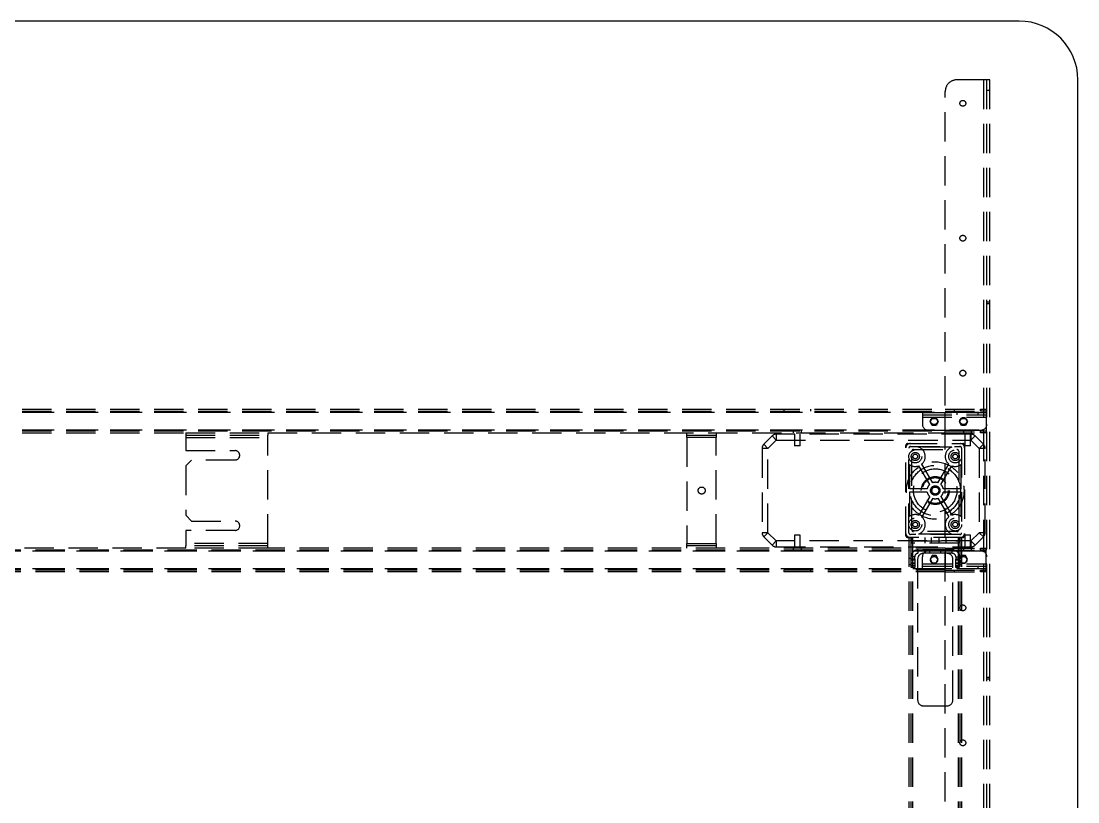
# Model space of a CAD drawing. Header units: millimetres. Extents: x -429 to 16771, y -1239 to 5751.
# Drawn here: x 6375 to 7275, y 1018 to 1683 of the extents above; entities that cross this region are included whole.
import ezdxf

# ---------------------------------------------------------------- set-up
doc = ezdxf.new("R2010")
doc.units = ezdxf.units.MM
doc.header["$LTSCALE"] = 100
doc.linetypes.add('HIDDEN', pattern=[0.375, 0.25, -0.125])

msp = doc.modelspace()

# ---------------------------------------------------------------- linework, layer by layer
at = {"color": 7, "linetype": 'Continuous', "lineweight": -3}
for p, q in [((7225, 1683.4), (5525, 1683.4)), ((7275, 933.4), (7275, 1633.4))]:
    msp.add_line(p, q, dxfattribs=at)
at = {"color": 7, "linetype": 'HIDDEN', "lineweight": -3}
for p, q in [((7195, 1633.4), (7172, 1633.4)), ((7195, 933.4), (7195, 1633.4)), ((7200, 1633.4), (7195, 1633.4)), ((7195, 933.4), (7195, 1633.4)), ((7197.5, 933.4), (7197.5, 1633.4)), ((7200, 933.4), (7200, 1633.4)), ((7162, 943.4), (7162, 1623.4)), ((7197.5, 1624.55), (7200, 1624.55)), ((7200, 1443.98), (7197.5, 1443.98)), ((7197.5, 1442.83), (7200, 1442.83)), ((5588, 1352.65), (7162, 1352.65)), ((5588, 1351.15), (7162, 1351.15)), ((7024.5, 1352.65), (7024.5, 1351.15)), ((7047.5, 1351.15), (7047.5, 1352.65)), ((7162, 1352.65), (7192, 1352.65)), ((7162, 1351.15), (7192, 1351.15)), ((7169.5, 1352.65), (7169.5, 1351.15)), ((7192, 1351.15), (7192, 1352.65)), ((7192, 1352.65), (7197, 1352.65)), ((7197, 1351.15), (7192, 1351.15)), ((7192.5, 1351.15), (7192.5, 1352.65)), ((7197, 1352.65), (7197, 1351.15)), ((7197, 1351.15), (7197, 1350.15)), ((5553, 1350.15), (7197, 1350.15)), ((5553, 1350.15), (7197, 1350.15)), ((5588, 1350.15), (7162, 1350.15)), ((5588, 1350.15), (7162, 1350.15)), ((7142.5, 1349.9), (7142.5, 1345.9)), ((7142.5, 1349.9), (7197.5, 1349.9)), ((7142.5, 1347.9), (7197.5, 1347.9)), ((7142.5, 1345.9), (7197.5, 1345.9)), ((7142.5, 1345.9), (7142.5, 1339.9)), ((7142.5, 1345.9), (7197.5, 1345.9)), ((7142.5, 1345.9), (7197.5, 1345.9)), ((7142.5, 1345.9), (7197.5, 1345.9)), ((7149.03, 1341.9), (7150.77, 1344.9)), ((7150.77, 1338.9), (7149.03, 1341.9)), ((7150.77, 1344.9), (7154.23, 1344.9)), ((7154.23, 1344.9), (7155.96, 1341.9)), ((7155.96, 1341.9), (7154.23, 1338.9)), ((7162, 1335.15), (7162, 1350.15)), ((7172, 1349.9), (7172, 1347.9)), ((7174.03, 1341.9), (7175.77, 1344.9)), ((7175.77, 1338.9), (7174.03, 1341.9)), ((7175.77, 1344.9), (7179.23, 1344.9)), ((7179.23, 1344.9), (7180.96, 1341.9)), ((7180.96, 1341.9), (7179.23, 1338.9)), ((7190, 1347.9), (7190, 1349.9)), ((7197, 1350.15), (7197, 1335.15)), ((5553, 1335.15), (7197, 1335.15)), ((5553, 1335.15), (7197, 1335.15)), ((5588, 1335.15), (7162, 1335.15)), ((5588, 1335.15), (7162, 1335.15)), ((5588, 1334.15), (7162, 1334.15)), ((5588, 1332.65), (6515, 1332.65)), ((6515, 1332.65), (6515, 1330.65)), ((6515, 1332.65), (6585, 1332.65)), ((6585, 1332.65), (6585, 1330.65)), ((6585, 1332.65), (7162, 1332.65)), ((6942, 1328.65), (6942, 1332.65)), ((6967, 1332.65), (6967, 1328.65)), ((7032.5, 1334.15), (7032.5, 1332.65)), ((7039.5, 1332.65), (7039.5, 1334.15)), ((7147.5, 1334.9), (7192.5, 1334.9)), ((7154.23, 1338.9), (7150.77, 1338.9)), ((7162, 1334.15), (7192, 1334.15)), ((7162, 1332.65), (7192, 1332.65)), ((7179.23, 1338.9), (7175.77, 1338.9)), ((7177.5, 1334.15), (7177.5, 1332.65)), ((7184.5, 1332.65), (7184.5, 1334.15)), ((7192, 1332.65), (7192, 1334.15)), ((7192, 1334.15), (7197, 1334.15)), ((7197, 1332.65), (7192, 1332.65)), ((7197, 1335.15), (7197, 1334.15)), ((7197, 1334.15), (7197, 1332.65)), ((6515, 1330.65), (6585, 1330.65)), ((6515, 1330.65), (6515, 1328.65)), ((6515, 1328.65), (6585, 1328.65)), ((6515, 1328.65), (6585, 1328.65)), ((6515, 1328.65), (6515, 1317.4)), ((6585, 1328.65), (6585, 1330.65)), ((6585, 1238.15), (6585, 1328.65)), ((6942, 1330.65), (6967, 1330.65)), ((6967, 1328.65), (6942, 1328.65)), ((6942, 1328.65), (6942, 1238.15)), ((6967, 1328.65), (6942, 1328.65)), ((6967, 1238.15), (6967, 1328.65)), ((7014.53, 1329.94), (7007.46, 1322.87)), ((7011, 1319.33), (7018.07, 1326.4)), ((7014.53, 1329.94), (7018.07, 1326.4)), ((7183.93, 1331.4), (7018.07, 1331.4)), ((7018.07, 1331.4), (7018.07, 1326.4)), ((7018.07, 1326.4), (7183.93, 1326.4)), ((7033.6, 1331.4), (7033.6, 1321.4)), ((7038.4, 1321.4), (7038.4, 1331.4)), ((7130, 1323.4), (7177, 1323.4)), ((7178.6, 1331.4), (7178.6, 1321.4)), ((7183.4, 1321.4), (7183.4, 1331.4)), ((7183.93, 1331.4), (7183.93, 1326.4)), ((7187.46, 1329.94), (7183.93, 1326.4)), ((7183.93, 1326.4), (7191, 1319.33)), ((7194.53, 1322.87), (7187.46, 1329.94)), ((6515, 1317.4), (6557, 1317.4)), ((7006, 1319.33), (7006, 1247.47)), ((7011, 1319.33), (7006, 1319.33)), ((7007.46, 1322.87), (7011, 1319.33)), ((7011, 1247.47), (7011, 1319.33)), ((7038.4, 1321.4), (7033.6, 1321.4)), ((7128.5, 1244.9), (7128.5, 1321.9)), ((7131, 1247.4), (7131, 1319.4)), ((7132.5, 1320.9), (7174.5, 1320.9)), ((7133.5, 1249.9), (7133.5, 1316.9)), ((7135, 1318.4), (7172, 1318.4)), ((7167.63, 1320.4), (7139.37, 1320.4)), ((7173.5, 1316.9), (7173.5, 1249.9)), ((7176, 1319.4), (7176, 1247.4)), ((7178.5, 1321.9), (7178.5, 1244.9)), ((7183.4, 1321.4), (7178.6, 1321.4)), ((7194.53, 1322.87), (7191, 1319.33)), ((7196, 1319.33), (7191, 1319.33)), ((7191, 1319.33), (7191, 1247.47)), ((7196, 1247.47), (7196, 1319.33)), ((6520, 1309.4), (6515, 1304.4)), ((6557, 1309.4), (6520, 1309.4)), ((7131.5, 1305.53), (7131.5, 1284.9)), ((7151.34, 1290.06), (7142.02, 1305.94)), ((7155.66, 1290.06), (7164.97, 1305.94)), ((7175.5, 1284.9), (7175.5, 1305.53)), ((6515, 1304.4), (6515, 1262.4)), ((7148.75, 1288.54), (7139.44, 1304.43)), ((7158.25, 1288.54), (7167.56, 1304.43)), ((7146.66, 1284.9), (7131.5, 1284.9)), ((7146.66, 1281.9), (7131.5, 1281.9)), ((7131.5, 1281.9), (7131.5, 1261.28)), ((7153.5, 1286.4), (7153.5, 1286.94)), ((7175.5, 1284.9), (7160.34, 1284.9)), ((7175.5, 1281.9), (7160.34, 1281.9)), ((7175.5, 1261.28), (7175.5, 1281.9)), ((7148.75, 1278.26), (7139.44, 1262.38)), ((7151.34, 1276.75), (7142.02, 1260.86)), ((7155.66, 1276.75), (7164.97, 1260.86)), ((7158.25, 1278.26), (7167.56, 1262.38)), ((6515, 1262.4), (6520, 1257.4)), ((6520, 1257.4), (6557, 1257.4)), ((6557, 1249.4), (6515, 1249.4)), ((6515, 1249.4), (6515, 1238.15)), ((7011, 1247.47), (7006, 1247.47)), ((7011, 1247.47), (7007.46, 1243.94)), ((7007.46, 1243.94), (7014.53, 1236.87)), ((7018.07, 1240.4), (7011, 1247.47)), ((7038.4, 1245.4), (7033.6, 1245.4)), ((7033.6, 1245.4), (7033.6, 1235.4)), ((7038.4, 1235.4), (7038.4, 1245.4)), ((7177, 1243.4), (7130, 1243.4)), ((7131, 1243.4), (7131, 883.4)), ((7131, 1243.4), (7131, 883.4)), ((7131, 1243.4), (7131, 883.4)), ((7174.5, 1245.9), (7132.5, 1245.9)), ((7132.6, 1243.4), (7132.6, 455.4)), ((7133.5, 1240.4), (7133.5, 1243.4)), ((7134, 1243.4), (7134, 455.4)), ((7134, 1243.4), (7134, 455.4)), ((7134, 1243.4), (7134, 455.4)), ((7134, 1243.4), (7134, 883.4)), ((7172, 1248.4), (7135, 1248.4)), ((7139.37, 1246.4), (7167.63, 1246.4)), ((7144.5, 1243.4), (7144.5, 1238.4)), ((7150.1, 1243.4), (7150.1, 1238.4)), ((7156.9, 1238.4), (7156.9, 1243.4)), ((7162.5, 1243.4), (7162.5, 1238.4)), ((7173, 1243.4), (7173, 455.4)), ((7173, 1243.4), (7173, 455.4)), ((7173, 1243.4), (7173, 455.4)), ((7173, 1243.4), (7173, 866.09)), ((7173.5, 1240.4), (7173.5, 1243.4)), ((7174.4, 1243.4), (7174.4, 455.4)), ((7176, 1243.4), (7176, 883.4)), ((7183.4, 1245.4), (7178.6, 1245.4)), ((7178.6, 1245.4), (7178.6, 1235.4)), ((7183.4, 1235.4), (7183.4, 1245.4)), ((7191, 1247.47), (7183.93, 1240.4)), ((7187.46, 1236.87), (7194.53, 1243.94)), ((7196, 1247.47), (7191, 1247.47)), ((7191, 1247.47), (7194.53, 1243.94)), ((6515, 1234.15), (5588, 1234.15)), ((6515, 1238.15), (6515, 1236.15)), ((6585, 1238.15), (6515, 1238.15)), ((6585, 1238.15), (6515, 1238.15)), ((6515, 1234.15), (6515, 1236.15)), ((6585, 1236.15), (6515, 1236.15)), ((6585, 1234.15), (6515, 1234.15)), ((6585, 1236.15), (6585, 1238.15)), ((6585, 1234.15), (6585, 1236.15)), ((7162, 1234.15), (6585, 1234.15)), ((6942, 1238.15), (6967, 1238.15)), ((6942, 1234.15), (6942, 1238.15)), ((6942, 1238.15), (6967, 1238.15)), ((6967, 1236.15), (6942, 1236.15)), ((6967, 1238.15), (6967, 1234.15)), ((7018.07, 1240.4), (7014.53, 1236.87)), ((7183.93, 1240.4), (7018.07, 1240.4)), ((7018.07, 1240.4), (7018.07, 1235.4)), ((7018.07, 1235.4), (7183.93, 1235.4)), ((7032.5, 1234.15), (7032.5, 1232.65)), ((7039.5, 1232.65), (7039.5, 1234.15)), ((7133.5, 1240.4), (7173.5, 1240.4)), ((7133.5, 1238.4), (7133.5, 1240.4)), ((7173.5, 1238.4), (7133.5, 1238.4)), ((7162, 1234.15), (7192, 1234.15)), ((7173.5, 1240.4), (7173.5, 1238.4)), ((7177.5, 1234.15), (7177.5, 1232.65)), ((7183.93, 1240.4), (7187.46, 1236.87)), ((7183.93, 1240.4), (7183.93, 1235.4)), ((7184.5, 1232.65), (7184.5, 1234.15)), ((7192, 1232.65), (7192, 1234.15)), ((7192, 1234.15), (7197, 1234.15)), ((7197, 1234.15), (7197, 1232.65)), ((7197, 1231.65), (5553, 1231.65)), ((7197, 1231.65), (5553, 1231.65)), ((7162, 1232.65), (5588, 1232.65)), ((7162, 1231.65), (5588, 1231.65)), ((7162, 1231.65), (5588, 1231.65)), ((7132.6, 1225.4), (7131, 1225.4)), ((7136, 1226.9), (7133, 1226.9)), ((7133, 1224.97), (7133, 1226.9)), ((7136, 1226.9), (7133, 1226.9)), ((7133, 1224.97), (7136, 1224.97)), ((7133, 1221.44), (7133, 1224.97)), ((7136, 1224.97), (7133, 1224.97)), ((7136, 1224.97), (7136, 1226.9)), ((7136, 1224.97), (7136, 1221.44)), ((7138.5, 1224.9), (7138.5, 1104.9)), ((7139, 1229.9), (7139, 1232.9)), ((7168, 1232.9), (7139, 1232.9)), ((7139, 1229.9), (7139, 1232.9)), ((7168, 1229.9), (7139, 1229.9)), ((7142.5, 1220.9), (7142.5, 1226.9)), ((7147.5, 1231.9), (7192.5, 1231.9)), ((7148.75, 1229.9), (7148.75, 1232.9)), ((7150.77, 1227.9), (7149.03, 1224.9)), ((7149.03, 1224.9), (7150.77, 1221.9)), ((7154.23, 1227.9), (7150.77, 1227.9)), ((7155.96, 1224.9), (7154.23, 1227.9)), ((7154.23, 1221.9), (7155.96, 1224.9)), ((7158.25, 1229.9), (7158.25, 1232.9)), ((7162, 1232.65), (7192, 1232.65)), ((7162, 1231.65), (7162, 1216.65)), ((7168, 1229.9), (7168, 1232.9)), ((7168, 1229.9), (7168, 1232.9)), ((7168.5, 1104.9), (7168.5, 1224.9)), ((7171, 1226.9), (7174, 1226.9)), ((7171, 1226.9), (7171, 1224.97)), ((7171, 1226.9), (7174, 1226.9)), ((7171, 1224.97), (7174, 1224.97)), ((7171, 1221.44), (7171, 1224.97)), ((7174, 1224.97), (7171, 1224.97)), ((7174, 1226.9), (7174, 1224.97)), ((7174, 1224.97), (7174, 1221.44)), ((7175.77, 1227.9), (7174.03, 1224.9)), ((7174.03, 1224.9), (7175.77, 1221.9)), ((7176, 1225.4), (7174.4, 1225.4)), ((7179.23, 1227.9), (7175.77, 1227.9)), ((7180.96, 1224.9), (7179.23, 1227.9)), ((7179.23, 1221.9), (7180.96, 1224.9)), ((7197, 1232.65), (7192, 1232.65)), ((7197, 1231.65), (7197, 1232.65)), ((7197, 1216.65), (7197, 1231.65)), ((7197, 1216.65), (5553, 1216.65)), ((7197, 1216.65), (5553, 1216.65)), ((7162, 1216.65), (5588, 1216.65)), ((7162, 1216.65), (5588, 1216.65)), ((7162, 1215.65), (5588, 1215.65)), ((7024.5, 1215.65), (7024.5, 1214.15)), ((7047.5, 1214.15), (7047.5, 1215.65)), ((7131, 1220.4), (7132.6, 1220.4)), ((7136, 1224.15), (7133, 1224.15)), ((7133, 1221.65), (7136, 1221.65)), ((7136, 1221.44), (7133, 1221.44)), ((7133, 1219.37), (7133, 1221.44)), ((7133, 1221.44), (7136, 1221.44)), ((7133, 1219.37), (7136, 1219.37)), ((7133, 1217.9), (7133, 1219.37)), ((7136, 1219.37), (7133, 1219.37)), ((7136, 1217.9), (7133, 1217.9)), ((7136, 1221.44), (7136, 1219.37)), ((7136, 1219.37), (7136, 1217.9)), ((7142.5, 1220.9), (7197.5, 1220.9)), ((7142.5, 1216.9), (7142.5, 1220.9)), ((7142.5, 1220.9), (7197.5, 1220.9)), ((7142.5, 1220.9), (7197.5, 1220.9)), ((7142.5, 1220.9), (7197.5, 1220.9)), ((7142.5, 1218.9), (7197.5, 1218.9)), ((7142.5, 1216.9), (7197.5, 1216.9)), ((7150.77, 1221.9), (7154.23, 1221.9)), ((7162, 1215.65), (7192, 1215.65)), ((7169.5, 1215.65), (7169.5, 1214.15)), ((7174, 1224.15), (7171, 1224.15)), ((7171, 1221.65), (7174, 1221.65)), ((7174, 1221.44), (7171, 1221.44)), ((7171, 1219.37), (7171, 1221.44)), ((7171, 1221.44), (7174, 1221.44)), ((7171, 1219.37), (7174, 1219.37)), ((7171, 1217.9), (7171, 1219.37)), ((7174, 1219.37), (7171, 1219.37)), ((7174, 1217.9), (7171, 1217.9)), ((7172, 1218.9), (7172, 1216.9)), ((7174, 1221.44), (7174, 1219.37)), ((7174, 1219.37), (7174, 1217.9)), ((7174.4, 1220.4), (7176, 1220.4)), ((7175.77, 1221.9), (7179.23, 1221.9)), ((7190, 1216.9), (7190, 1218.9)), ((7192, 1214.15), (7192, 1215.65)), ((7192, 1215.65), (7197, 1215.65)), ((7192.5, 1214.15), (7192.5, 1215.65)), ((7197, 1215.65), (7197, 1216.65)), ((7197, 1215.65), (7197, 1214.15)), ((7162, 1214.15), (5588, 1214.15)), ((7162, 1214.15), (7192, 1214.15)), ((7197, 1214.15), (7192, 1214.15)), ((7200, 1123.98), (7197.5, 1123.98)), ((7197.5, 1122.83), (7200, 1122.83)), ((7143.5, 1099.9), (7163.5, 1099.9))]:
    msp.add_line(p, q, dxfattribs=at)
at = {"color": 7, "linetype": 'HIDDEN', "lineweight": -3, "flags": 128}
msp.add_lwpolyline([(7153.5, 1286.94), (7154.85, 1286.67), (7156, 1285.91), (7156.77, 1284.76), (7157.04, 1283.4), (7156.77, 1282.05), (7156, 1280.9), (7154.85, 1280.13), (7153.5, 1279.86), (7152.14, 1280.13), (7150.99, 1280.9), (7150.23, 1282.05), (7149.96, 1283.4), (7150.23, 1284.76), (7150.99, 1285.91), (7152.14, 1286.67), (7153.5, 1286.94), (7153.5, 1286.94)], dxfattribs=at)
msp.add_lwpolyline([(7153.5, 1286.94), (7154.85, 1286.67), (7156, 1285.91), (7156.77, 1284.76), (7157.04, 1283.4), (7156.77, 1282.05), (7156, 1280.9), (7154.85, 1280.13), (7153.5, 1279.86), (7152.14, 1280.13), (7150.99, 1280.9), (7150.23, 1282.05), (7149.96, 1283.4), (7150.23, 1284.76), (7150.99, 1285.91), (7152.14, 1286.67), (7153.5, 1286.94), (7153.5, 1286.94)], dxfattribs=at)
at = {"color": 7, "linetype": 'HIDDEN', "lineweight": -3}
for centre, radius in [((7177, 1613.4), 2.5), ((7177, 1498.4), 2.5), ((7177, 1383.4), 2.5), ((7152.5, 1342.65), 3), ((7177.5, 1342.65), 3), ((7136.5, 1312.4), 5.5), ((7136.5, 1312.4), 3.5), ((7136.5, 1312.4), 2), ((7170.5, 1312.4), 5.5), ((7170.5, 1312.4), 3.5), ((7170.5, 1312.4), 2), ((7153.5, 1283.4), 24.5), ((7153.5, 1283.4), 21.5), ((7153.5, 1283.4), 18.5), ((7153.5, 1283.4), 11.9), ((7153.5, 1283.4), 11), ((7153.5, 1283.4), 4), ((6954.5, 1283.4), 3), ((7153.5, 1283.4), 3), ((7136.5, 1254.4), 5.5), ((7136.5, 1254.4), 3.5), ((7136.5, 1254.4), 2), ((7170.5, 1254.4), 5.5), ((7170.5, 1254.4), 3.5), ((7170.5, 1254.4), 2), ((7152.5, 1224.15), 3), ((7177.5, 1224.15), 3), ((7177, 1183.4), 2.5), ((7177, 1068.4), 2.5)]:
    msp.add_circle(centre, radius, dxfattribs=at)
at = {"color": 7, "linetype": 'Continuous', "lineweight": -3}
msp.add_arc((7225, 1633.4), 50, 0, 90, dxfattribs=at)
at = {"color": 7, "linetype": 'HIDDEN', "lineweight": -3}
for centre, radius, start, end in [((7172, 1623.4), 10, 90, 180), ((7147.5, 1339.9), 5, 180, 270), ((7192.5, 1339.9), 5, 270, 0), ((7018.07, 1326.4), 5, 90, 135), ((7132, 1319.9), 3.5, 90, 180), ((7130, 1321.9), 1.5, 90, 180), ((7175, 1319.9), 3.5, 0, 90), ((7177, 1321.9), 1.5, 0, 90), ((7183.93, 1326.4), 5, 45, 90), ((6557, 1313.4), 4, 270, 90), ((7011, 1319.33), 5, 135, 180), ((7132.5, 1319.4), 1.5, 90, 180), ((7135, 1316.9), 1.5, 90, 180), ((7136.5, 1312.4), 8.5, 310.54337, 70.25008), ((7170.5, 1312.4), 8.5, 109.74992, 229.45663), ((7172, 1316.9), 1.5, 0, 90), ((7174.5, 1319.4), 1.5, 0, 90), ((7191, 1319.33), 5, 0, 45), ((7136.5, 1312.4), 8.5, 233.96812, 290.21488), ((7170.5, 1312.4), 8.5, 249.78512, 306.03188), ((7153.5, 1283.4), 7, 132.75275, 167.62637), ((7153.5, 1283.4), 7, 71.9945, 108.0055), ((7153.5, 1283.4), 7, 12.37363, 47.24725), ((7153.5, 1283.4), 7, 192.37363, 227.24725), ((7153.5, 1283.4), 7, 312.75275, 347.62637), ((7153.5, 1283.4), 7, 251.9945, 288.0055), ((7136.5, 1254.4), 8.5, 69.78512, 126.03188), ((7136.5, 1254.4), 8.5, 289.74992, 49.45663), ((7170.5, 1254.4), 8.5, 130.54337, 250.25008), ((7170.5, 1254.4), 8.5, 53.96812, 110.21488), ((6557, 1253.4), 4, 270, 90), ((7011, 1247.47), 5, 180, 225), ((7132, 1246.9), 3.5, 180, 270), ((7130, 1244.9), 1.5, 180, 270), ((7132.5, 1247.4), 1.5, 180, 270), ((7135, 1249.9), 1.5, 180, 270), ((7172, 1249.9), 1.5, 270, 0), ((7174.5, 1247.4), 1.5, 270, 0), ((7175, 1246.9), 3.5, 270, 0), ((7177, 1244.9), 1.5, 270, 0), ((7191, 1247.47), 5, 315, 0), ((7018.07, 1240.4), 5, 225, 270), ((7183.93, 1240.4), 5, 270, 315), ((7139, 1226.9), 6, 90, 180), ((7139, 1226.9), 3, 90, 180), ((7143.5, 1224.9), 5, 90, 180), ((7147.5, 1226.9), 5, 90, 180), ((7163.5, 1224.9), 5, 0, 90), ((7168, 1226.9), 6, 0, 90), ((7168, 1226.9), 3, 0, 90), ((7192.5, 1226.9), 5, 0, 90), ((7143.5, 1104.9), 5, 180, 270), ((7163.5, 1104.9), 5, 270, 0)]:
    msp.add_arc(centre, radius, start, end, dxfattribs=at)
msp.add_open_spline([(7153.5, 1286.84), (7153.13, 1286.77), (7152.39, 1286.64), (7151.44, 1286), (7150.77, 1285.11), (7150.48, 1284.19), (7150.49, 1283.62), (7150.5, 1283.4)], degree=3, knots=[0, 0, 0, 0, 0.220659, 0.441326, 0.661891, 0.873003, 1, 1, 1, 1], dxfattribs=at)

doc.saveas('drawing.dxf')
